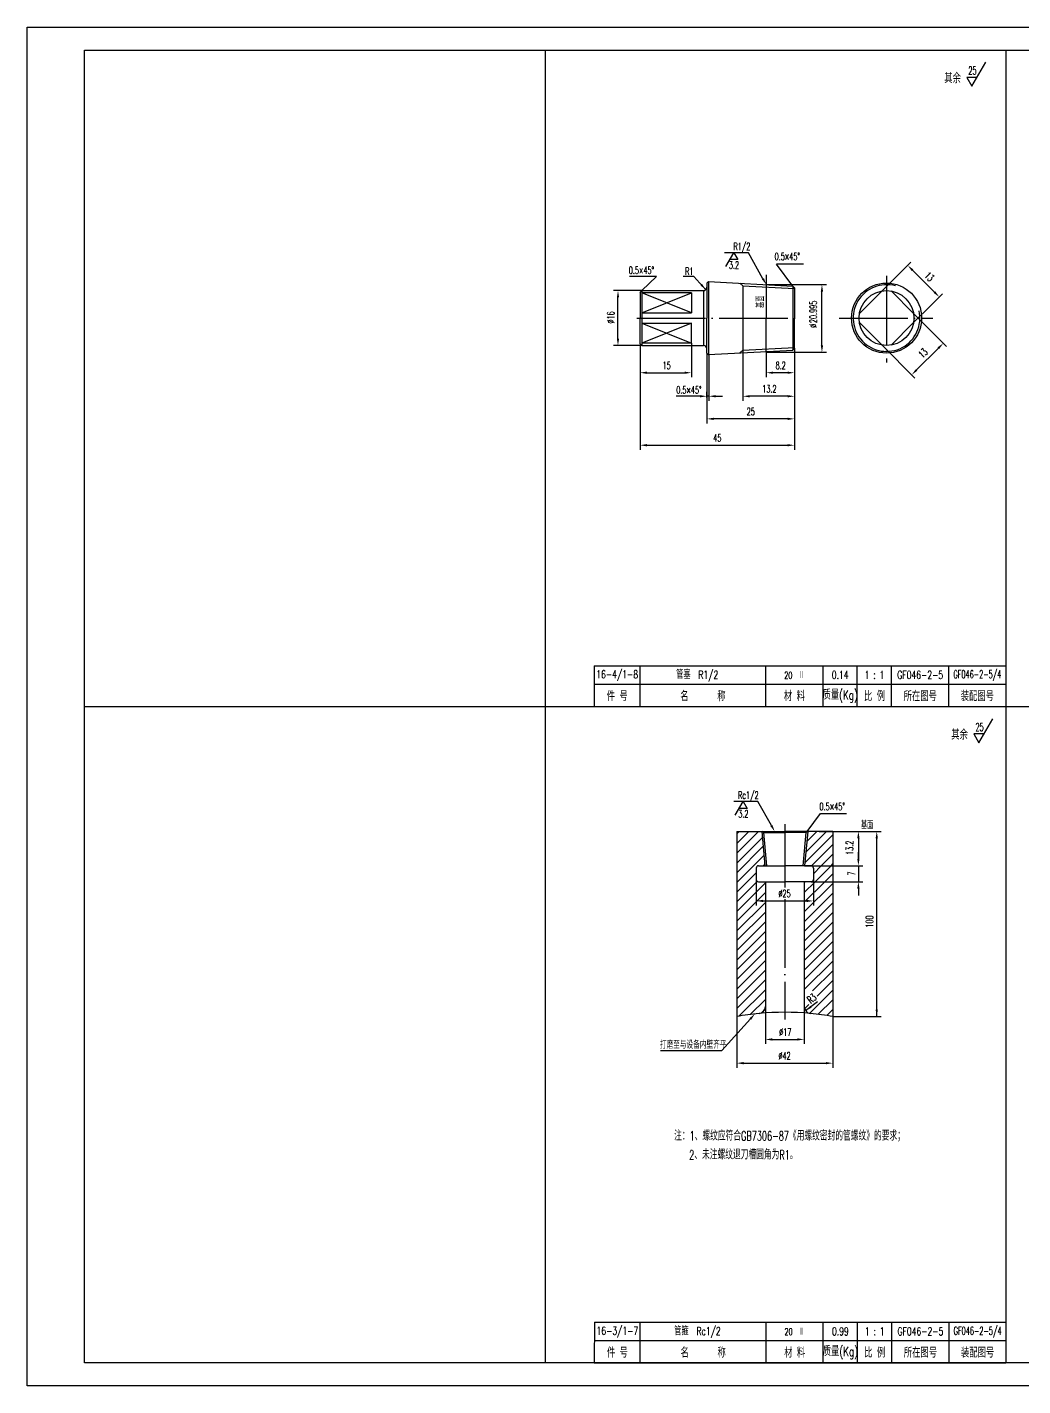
# Model space of a CAD drawing. Extents: x -843 to 1784, y -26 to 1322.
# Drawn here: x -843 to -408, y -23 to 571 of the extents above; entities that cross this region are included whole.
import ezdxf
from ezdxf.enums import TextEntityAlignment as Align

# ---------------------------------------------------------------- set-up
doc = ezdxf.new("R2010")
doc.units = 0
doc.header["$MEASUREMENT"] = 0
doc.linetypes.add('DASHDOT-M', pattern=[36, 30, -3, 0, -3])
doc.layers.get('0').update_dxf_attribs({"linetype": 'CONTINUOUS'})
for name, color, linetype in [('1', 3, 'CONTINUOUS'), ('CDR_DWG1', 4, 'CONTINUOUS'), ('CDR_DWG3', 1, 'DASHDOT-M'), ('XS', 2, 'CONTINUOUS')]:
    doc.layers.add(name, color=color, linetype=linetype)
doc.styles.add('HZ', font='romans', dxfattribs={"width": 0.7, "bigfont": 'hz'})

# ---------------------------------------------------------------- blocks, each defined once
blk = doc.blocks.new('*X101')
at = {"layer": '1', "color": 0, "linetype": 'Continuous'}
for p, q in [((-23341.29, -21618.1), (-23331.74, -21608.55)), ((-23341.29, -21613.85), (-23335.99, -21608.55)), ((-23341.29, -21609.61), (-23340.23, -21608.55)), ((-23311.1, -21617.6), (-23302.04, -21608.55)), ((-23310.67, -21612.93), (-23306.29, -21608.55)), ((-23341.29, -21622.34), (-23330.07, -21611.12)), ((-23341.29, -21626.58), (-23329.72, -21615.01)), ((-23311.52, -21622.26), (-23299.29, -21610.04)), ((-23308.56, -21623.55), (-23299.29, -21614.28)), ((-23341.29, -21630.82), (-23329.37, -21618.9)), ((-23304.32, -21623.55), (-23299.29, -21618.52)), ((-23341.29, -21635.07), (-23332.79, -21626.57)), ((-23329.77, -21623.55), (-23329.02, -21622.79)), ((-23308.58, -21623.57), (-23308.56, -21623.55)), ((-23307.79, -21627.02), (-23304.32, -21623.55)), ((-23307.07, -21630.55), (-23300.07, -21623.55)), ((-23302.83, -21630.55), (-23299.29, -21627.01)), ((-23300.07, -21623.55), (-23299.29, -21622.77)), ((-23341.29, -21639.31), (-23332.36, -21630.37)), ((-23341.29, -21643.55), (-23328.79, -21631.05)), ((-23311.79, -21639.51), (-23302.83, -21630.55)), ((-23311.79, -21635.27), (-23307.07, -21630.55)), ((-23311.79, -21631.02), (-23311.32, -21630.55)), ((-23311.79, -21643.75), (-23299.29, -21631.25)), ((-23341.29, -21647.79), (-23328.79, -21635.29)), ((-23311.79, -21647.99), (-23299.29, -21635.49)), ((-23341.29, -21652.04), (-23328.79, -21639.54)), ((-23341.29, -21656.28), (-23328.79, -21643.78)), ((-23311.79, -21652.24), (-23299.29, -21639.74)), ((-23311.79, -21656.48), (-23299.29, -21643.98)), ((-23341.29, -21660.52), (-23328.79, -21648.02)), ((-23311.79, -21660.72), (-23299.29, -21648.22)), ((-23341.29, -21664.77), (-23328.79, -21652.27)), ((-23341.29, -21669.01), (-23328.79, -21656.51)), ((-23311.79, -21664.96), (-23299.29, -21652.46)), ((-23311.79, -21669.21), (-23299.29, -21656.71)), ((-23341.29, -21673.25), (-23328.79, -21660.75)), ((-23311.79, -21673.45), (-23299.29, -21660.95)), ((-23341.29, -21677.49), (-23328.79, -21664.99)), ((-23311.79, -21677.69), (-23299.29, -21665.19)), ((-23341.29, -21681.74), (-23328.79, -21669.24)), ((-23341.29, -21685.98), (-23328.79, -21673.48)), ((-23308.11, -21678.25), (-23299.29, -21669.43)), ((-23306.19, -21680.57), (-23299.29, -21673.68)), ((-23340.37, -21689.3), (-23328.79, -21677.72)), ((-23309.46, -21688.09), (-23299.29, -21677.92)), ((-23335.39, -21688.56), (-23328.79, -21681.96)), ((-23330.63, -21688.05), (-23328.79, -21686.21)), ((-23311.79, -21681.93), (-23311.65, -21681.79)), ((-23311.79, -21686.18), (-23309.8, -21684.18)), ((-23305.63, -21688.5), (-23299.29, -21682.16)), ((-23301.91, -21689.03), (-23299.29, -21686.4))]:
    blk.add_line(p, q, dxfattribs=at)
blk = doc.blocks.new('CZD')
at = {"layer": 'XS'}
blk.add_lwpolyline([(3.5, 6.06), (0, 0), (-1.75, 3.03), (1.75, 3.03)], dxfattribs=at)

msp = doc.modelspace()

# ---------------------------------------------------------------- linework, layer by layer
for p, q in [((-843.27, 571.43), (-2.27, 571.43)), ((-843.27, -22.57), (-843.27, 571.43)), ((-616.77, 561.43), (-616.77, -12.57)), ((-415.27, 561.43), (-415.27, -12.57)), ((-430.15, 545.57), (-424.07, 556.1)), ((-427.93, 549.42), (-432.37, 549.42)), ((-432.37, 549.42), (-430.15, 545.57)), ((-537.04, 472.84), (-538.31, 472.84)), ((-534.24, 472.84), (-537.04, 472.84)), ((-527.85, 472.84), (-536.67, 472.84)), ((-521.54, 461.48), (-527.85, 472.84)), ((-503.77, 467.87), (-515.68, 467.87)), ((-508.53, 458.23), (-515.68, 467.87)), ((-474.38, 451.15), (-456.82, 468.71)), ((-446.57, 455.63), (-456.12, 465.17)), ((-568.03, 462.46), (-579.94, 462.46)), ((-574.53, 456.25), (-568.03, 462.46)), ((-551.69, 462.47), (-556.48, 462.47)), ((-551.69, 462.47), (-546.54, 456.63)), ((-530.28, 458.35), (-530.28, 408.07)), ((-520.08, 463.13), (-520.08, 444.25)), ((-520.08, 458.86), (-493.73, 458.86)), ((-574.53, 456.25), (-586.92, 456.25)), ((-584.92, 435.25), (-584.92, 453.25)), ((-495.73, 432.28), (-495.73, 455.86)), ((-460.59, 437.36), (-443.03, 454.92)), ((-455.65, 446.2), (-441.27, 431.83)), ((-520.08, 429.28), (-520.08, 444.25)), ((-507.78, 431.1), (-507.78, 444.25)), ((-465.54, 432.41), (-455.65, 442.31)), ((-574.53, 432.25), (-586.92, 432.25)), ((-575.28, 433), (-575.28, 418.36)), ((-552.78, 433.27), (-552.78, 418.36)), ((-546.03, 428.97), (-546.03, 398.19)), ((-545.24, 428.25), (-545.24, 408.07)), ((-520.08, 429.28), (-493.73, 429.28)), ((-520.08, 429.28), (-520.08, 418.36)), ((-507.78, 431.1), (-507.78, 418.36)), ((-469.44, 432.41), (-455.06, 418.04)), ((-454.35, 421.57), (-444.81, 431.12)), ((-575.28, 418.36), (-575.28, 386.67)), ((-572.28, 420.36), (-555.78, 420.36)), ((-510.78, 420.36), (-517.08, 420.36)), ((-507.78, 418.36), (-507.78, 408.07)), ((-549.03, 410.07), (-559.42, 410.07)), ((-546.03, 409.52), (-546.03, 412.07)), ((-545.24, 410.07), (-546.03, 410.07)), ((-542.24, 410.07), (-539.24, 410.07)), ((-510.78, 410.07), (-527.28, 410.07)), ((-507.78, 408.07), (-507.78, 398.19)), ((-510.78, 400.19), (-543.03, 400.19)), ((-507.78, 398.19), (-507.78, 386.67)), ((-572.28, 388.67), (-510.78, 388.67)), ((-595.27, 284.25), (-415.27, 284.25)), ((-818.27, 274.43), (-12.27, 274.43)), ((-595.38, 274.43), (-415.38, 274.43)), ((-427.07, 258.57), (-420.99, 269.1)), ((-429.3, 262.42), (-427.07, 258.57)), ((-424.85, 262.42), (-429.3, 262.42)), ((-532.94, 232.93), (-534.21, 232.93)), ((-530.14, 232.93), (-532.94, 232.93)), ((-523.75, 232.93), (-532.57, 232.93)), ((-517.86, 222.42), (-523.75, 232.93)), ((-502.18, 219.81), (-496.42, 227.71)), ((-496.42, 227.71), (-484.96, 227.71)), ((-496.99, 219.81), (-477.8, 219.81)), ((-477.8, 219.81), (-469.78, 219.81)), ((-479.8, 216.81), (-479.8, 207.81)), ((-471.78, 138.89), (-471.78, 216.81)), ((-479.8, 207.81), (-479.8, 210.81)), ((-503.34, 204.81), (-477.8, 204.81)), ((-479.8, 204.81), (-479.8, 197.81)), ((-524.49, 198.81), (-524.49, 187.43)), ((-500.49, 197.81), (-477.8, 197.81)), ((-499.49, 199.31), (-499.49, 187.43)), ((-479.8, 194.81), (-479.8, 191.81)), ((-521.49, 189.43), (-502.49, 189.43)), ((-520.49, 143.21), (-520.49, 126.88)), ((-503.49, 143.21), (-503.49, 126.88)), ((-497.73, 145.35), (-502.87, 141.38)), ((-527.05, 137.81), (-539.51, 123.99)), ((-532.99, 138.89), (-532.99, 116.5)), ((-490.99, 138.89), (-490.99, 116.5)), ((-490.99, 138.89), (-469.78, 138.89)), ((-517.49, 128.88), (-506.49, 128.88)), ((-566.3, 123.99), (-539.51, 123.99)), ((-529.99, 118.5), (-493.99, 118.5)), ((-595.17, -2.75), (-415.17, -2.75)), ((-2.27, -22.57), (-843.27, -22.57))]:
    msp.add_line(p, q)
for points in [[(-455.76, 465.53), (-456.47, 464.82), (-458.24, 467.29)], [(-548.15, 459.21), (-548.9, 458.55), (-546.54, 456.63)], [(-521.1, 461.72), (-521.98, 461.24), (-520.08, 458.86)], [(-496.23, 455.86), (-495.23, 455.86), (-495.73, 458.86)], [(-585.42, 453.25), (-584.42, 453.25), (-584.92, 456.25)], [(-446.22, 455.98), (-446.92, 455.27), (-444.45, 453.51)], [(-585.42, 435.25), (-584.42, 435.25), (-584.92, 432.25)], [(-496.23, 432.28), (-495.23, 432.28), (-495.73, 429.28)], [(-445.16, 431.47), (-444.45, 430.77), (-442.69, 433.24)], [(-454.71, 421.93), (-454, 421.22), (-456.47, 419.45)], [(-572.28, 420.86), (-572.28, 419.86), (-575.28, 420.36)], [(-555.78, 420.86), (-555.78, 419.86), (-552.78, 420.36)], [(-517.08, 420.86), (-517.08, 419.86), (-520.08, 420.36)], [(-510.78, 420.86), (-510.78, 419.86), (-507.78, 420.36)], [(-549.03, 410.57), (-549.03, 409.57), (-546.03, 410.07)], [(-542.24, 410.57), (-542.24, 409.57), (-545.24, 410.07)], [(-527.28, 410.57), (-527.28, 409.57), (-530.28, 410.07)], [(-510.78, 410.57), (-510.78, 409.57), (-507.78, 410.07)], [(-543.03, 400.69), (-543.03, 399.69), (-546.03, 400.19)], [(-510.78, 400.69), (-510.78, 399.69), (-507.78, 400.19)], [(-572.28, 389.17), (-572.28, 388.17), (-575.28, 388.67)], [(-510.78, 389.17), (-510.78, 388.17), (-507.78, 388.67)], [(-517.42, 222.67), (-518.3, 222.18), (-516.39, 219.81)], [(-480.3, 216.81), (-479.3, 216.81), (-479.8, 219.81)], [(-472.28, 216.81), (-471.28, 216.81), (-471.78, 219.81)], [(-480.3, 207.81), (-479.3, 207.81), (-479.8, 204.81)], [(-480.3, 207.81), (-479.3, 207.81), (-479.8, 204.81)], [(-480.3, 194.81), (-479.3, 194.81), (-479.8, 197.81)], [(-521.49, 189.93), (-521.49, 188.93), (-524.49, 189.43)], [(-502.49, 189.93), (-502.49, 188.93), (-499.49, 189.43)], [(-500.8, 143.61), (-500.19, 142.82), (-502.87, 141.38)], [(-527.43, 138.14), (-526.68, 137.48), (-525.05, 140.04)], [(-472.28, 141.89), (-471.28, 141.89), (-471.78, 138.89)], [(-517.49, 129.38), (-517.49, 128.38), (-520.49, 128.88)], [(-506.49, 129.38), (-506.49, 128.38), (-503.49, 128.88)], [(-529.99, 119), (-529.99, 118), (-532.99, 118.5)], [(-493.99, 119), (-493.99, 118), (-490.99, 118.5)]]:
    msp.add_solid(points)
at = {"layer": 'CDR_DWG1'}
for p, q in [((-818.27, 561.43), (-12.27, 561.43)), ((-818.27, -12.57), (-818.27, 561.43)), ((-546.03, 459.54), (-545.28, 460.23)), ((-546.03, 459.54), (-546.03, 444.25)), ((-545.28, 460.23), (-545.28, 428.28)), ((-545.28, 460.23), (-508.53, 458.23)), ((-530.28, 458.35), (-531.7, 459.49)), ((-530.28, 458.35), (-507.78, 457.12)), ((-508.53, 458.23), (-508.53, 430.28)), ((-508.53, 458.23), (-507.78, 457.41)), ((-507.78, 457.41), (-507.78, 444.25)), ((-575.28, 455.5), (-574.53, 456.25)), ((-575.28, 455.5), (-575.28, 444.25)), ((-574.53, 456.25), (-547.53, 456.25)), ((-574.53, 456.25), (-574.53, 432.25)), ((-574.53, 446.5), (-552.78, 455.24)), ((-552.78, 446.5), (-574.53, 455.24)), ((-552.78, 455.24), (-574.53, 455.24)), ((-552.78, 455.24), (-552.78, 446.5)), ((-547.53, 456.25), (-547.53, 432.25)), ((-479.33, 446.2), (-469.44, 456.1)), ((-465.54, 456.1), (-455.65, 446.2)), ((-574.53, 446.5), (-552.78, 446.5)), ((-575.28, 433), (-575.28, 444.25)), ((-552.78, 442), (-574.53, 433.27)), ((-574.53, 442), (-552.78, 433.27)), ((-574.53, 442), (-552.78, 442)), ((-552.78, 433.27), (-552.78, 442)), ((-546.03, 428.97), (-546.03, 444.25)), ((-479.33, 442.31), (-469.44, 432.41)), ((-575.28, 433), (-574.53, 432.25)), ((-552.78, 433.27), (-574.53, 433.27)), ((-574.53, 432.25), (-547.53, 432.25)), ((-546.03, 428.97), (-545.28, 428.28)), ((-545.28, 428.28), (-508.53, 430.28)), ((-530.28, 430.16), (-531.7, 429.02)), ((-530.28, 430.16), (-507.78, 431.39)), ((-508.53, 430.28), (-507.78, 431.1)), ((-595.27, 292.25), (-595.38, 274.43)), ((-595.27, 292.25), (-415.27, 292.25)), ((-575.27, 274.25), (-575.27, 292.25)), ((-520.27, 274.25), (-520.27, 292.25)), ((-495.27, 274.25), (-495.27, 292.25)), ((-480.27, 274.25), (-480.27, 292.25)), ((-465.27, 274.25), (-465.27, 292.25)), ((-440.27, 274.25), (-440.27, 292.25)), ((-532.99, 219.81), (-532.99, 138.89)), ((-532.99, 219.81), (-511.99, 219.81)), ((-522.01, 219.81), (-520.65, 204.81)), ((-521.27, 219.31), (-521.81, 219.81)), ((-490.99, 219.81), (-511.99, 219.81)), ((-501.98, 219.81), (-503.34, 204.81)), ((-502.72, 219.31), (-502.18, 219.81)), ((-490.99, 219.81), (-490.99, 138.89)), ((-521.27, 219.31), (-519.95, 204.81)), ((-521.27, 219.31), (-511.99, 219.31)), ((-502.72, 219.31), (-511.99, 219.31)), ((-502.72, 219.31), (-504.04, 204.81)), ((-524.49, 203.81), (-524.49, 198.81)), ((-523.49, 204.81), (-511.99, 204.81)), ((-500.49, 204.81), (-511.99, 204.81)), ((-499.49, 203.81), (-499.49, 198.81)), ((-523.49, 197.81), (-511.99, 197.81)), ((-520.49, 197.81), (-520.49, 143.21)), ((-500.49, 197.81), (-511.99, 197.81)), ((-503.49, 197.81), (-503.49, 143.21)), ((-511.99, 189.21), (-511.78, 189.43)), ((-595.17, 5.25), (-595.27, -12.57)), ((-595.17, 5.25), (-415.17, 5.25)), ((-575.17, -12.75), (-575.17, 5.25)), ((-520.17, -12.75), (-520.17, 5.25)), ((-495.17, -12.75), (-495.17, 5.25)), ((-480.17, -12.75), (-480.17, 5.25)), ((-465.17, -12.75), (-465.17, 5.25)), ((-440.17, -12.75), (-440.17, 5.25)), ((-12.27, -12.57), (-818.27, -12.57)), ((-595.27, -12.57), (-415.27, -12.57))]:
    msp.add_line(p, q, dxfattribs=at)
for radius in [15.33, 12]:
    msp.add_circle((-467.49, 444.25), radius, dxfattribs=at)
for centre, radius, start, end in [((-547.53, 457.75), 1.5, 270, 0), ((-467.49, 444.25), 14.58, 74.42878, 12.81581), ((-547.53, 430.75), 1.5, 0, 90), ((-523.49, 203.81), 1, 90, 180), ((-500.49, 203.81), 1, 0, 90), ((-523.49, 198.81), 1, 180, 270), ((-500.49, 198.81), 1, 270, 0), ((-523.49, 143.21), 3, 275.39937, 0), ((-500.49, 143.21), 3, 180, 264.60063), ((-511.99, 21.54), 119.21, 95.39937, 100.14583), ((-511.99, 21.54), 119.21, 84.60063, 95.39937), ((-511.99, 21.54), 119.21, 79.85417, 84.60063)]:
    msp.add_arc(centre, radius, start, end, dxfattribs=at)
at = {"layer": 'CDR_DWG3', "linetype": 'DASHDOT-M'}
for p, q in [((-467.49, 462.73), (-467.49, 424.89)), ((-576.72, 444.25), (-504.9, 444.25)), ((-488.23, 444.25), (-447.2, 444.25)), ((-511.99, 222.99), (-511.99, 195.34)), ((-511.99, 190.23), (-511.99, 137.64))]:
    msp.add_line(p, q, dxfattribs=at)

# ---------------------------------------------------------------- block references
at = {"rotation": 180}
for p in [(-534.24, 472.84), (-530.14, 232.93)]:
    msp.add_blockref('CZD', p, dxfattribs=at)
msp.add_blockref('*X101', (22808.3, 21828.35))

# ---------------------------------------------------------------- texts
at = {"style": 'HZ'}
for s, height, width, p in [('25', 3.5, 0.6, (-431.72, 550.71)), ('其余', 4, 0.7, (-442.26, 546.99)), ('R1/2', 3.2, 0.65, (-534.44, 473.97)), ('0.5×45%%d', 3.2, 0.65, (-516.42, 469.58)), ('0.5×45%%d', 3.2, 0.65, (-580.21, 463.53)), ('R1', 3.2, 0.65, (-555.56, 463.11)), ('3.2', 3.2, 0.65, (-536.43, 465.84)), ('15', 3.2, 0.65, (-565.42, 421.96)), ('8.2', 3.2, 0.65, (-516.01, 421.96)), ('0.5×45%%d', 3.2, 0.65, (-559.45, 411.23)), ('13.2', 3.2, 0.65, (-521.81, 411.67)), ('25', 3.2, 0.65, (-528.64, 401.79)), ('45', 3.2, 0.65, (-543.27, 390.27)), ('其余', 4, 0.7, (-439.18, 259.99)), ('25', 3.5, 0.6, (-428.64, 263.71)), ('Rc1/2', 3.2, 0.65, (-532.42, 234.06)), ('0.5×45%%d', 3.2, 0.65, (-496.81, 229.09)), ('3.2', 3.2, 0.65, (-532.33, 225.93)), ('基面', 3.2, 0.65, (-478.71, 220.9)), ('%%c25', 3.2, 0.65, (-514.77, 191.03)), ('%%c17', 3.2, 0.65, (-514.42, 130.48)), ('打磨至与设备内壁齐平', 3.2, 0.7, (-566.61, 124.86)), ('%%c42', 3.2, 0.65, (-514.77, 120.1)), ('注：1、螺纹应符合GB7306-87《用螺纹密封的管螺纹》的要求；', 4, 0.65, (-560.39, 84.7)), ('2、未注螺纹退刀槽圆角为R1。', 4, 0.65, (-553.77, 76.45))]:
    msp.add_text(s, height=height, dxfattribs=dict(at, width=width)).set_placement(p)
at = {"style": 'HZ', "width": 0.65}
for s, rotation, p in [('13', 315, (-451.19, 462.51)), ('基面', 90, (-520.95, 448.68)), ('20.995', 90, (-497.91, 442.04)), ('%%c16', 90, (-586.52, 441.83)), ('%%c', 90, (-497.91, 439.96)), ('13', 45, (-451.69, 426.5)), ('13.2', 90, (-482.03, 209.53)), ('7', 90, (-481.21, 200.56)), ('100', 90, (-473.38, 177.73)), ('R3', 37.69483, (-500.66, 144.39))]:
    msp.add_text(s, height=3.2, rotation=rotation, dxfattribs=at).set_placement(p)
at = {"style": 'HZ'}
for s, height, width, p in [('16-4/1-8', 3.5, 0.7, (-585.27, 288.25)), ('管塞  R1/2   ', 3.5, 0.7, (-547.77, 288.25)), ('20  Ⅱ', 3, 0.65, (-507.77, 288.25)), ('0.14', 3.5, 0.7, (-487.77, 288.25)), ('1 : 1', 3.5, 0.7, (-472.77, 288.25)), ('GF046-2-5', 3.5, 0.7, (-452.77, 288.25)), ('GF046-2-5/4', 3.5, 0.6, (-427.77, 288.25)), ('件 号', 4, 0.7, (-585.27, 279.25)), ('名      称', 4, 0.7, (-547.77, 279.25)), ('材 料', 4, 0.7, (-507.77, 279.25)), ('质量(Kg)', 4, 0.7, (-487.77, 279.25)), ('比 例', 4, 0.7, (-472.77, 279.25)), ('所在图号', 4, 0.7, (-452.77, 279.25)), ('装配图号', 4, 0.7, (-427.77, 279.25)), ('16-3/1-7', 3.5, 0.7, (-585.17, 1.25)), ('管箍  Rc1/2   ', 3.5, 0.7, (-547.67, 1.25)), ('20  Ⅱ', 3, 0.65, (-507.67, 1.25)), ('0.99', 3.5, 0.7, (-487.67, 1.25)), ('1 : 1', 3.5, 0.7, (-472.67, 1.25)), ('GF046-2-5', 3.5, 0.7, (-452.67, 1.25)), ('GF046-2-5/4', 3.5, 0.6, (-427.67, 1.25)), ('件 号', 4, 0.7, (-585.17, -7.75)), ('名      称', 4, 0.7, (-547.67, -7.75)), ('材 料', 4, 0.7, (-507.67, -7.75)), ('质量(Kg)', 4, 0.7, (-487.67, -7.75)), ('比 例', 4, 0.7, (-472.67, -7.75)), ('所在图号', 4, 0.7, (-452.67, -7.75)), ('装配图号', 4, 0.7, (-427.67, -7.75))]:
    msp.add_text(s, height=height, dxfattribs=dict(at, width=width)).set_placement(p, align=Align.MIDDLE)

doc.saveas('drawing.dxf')
